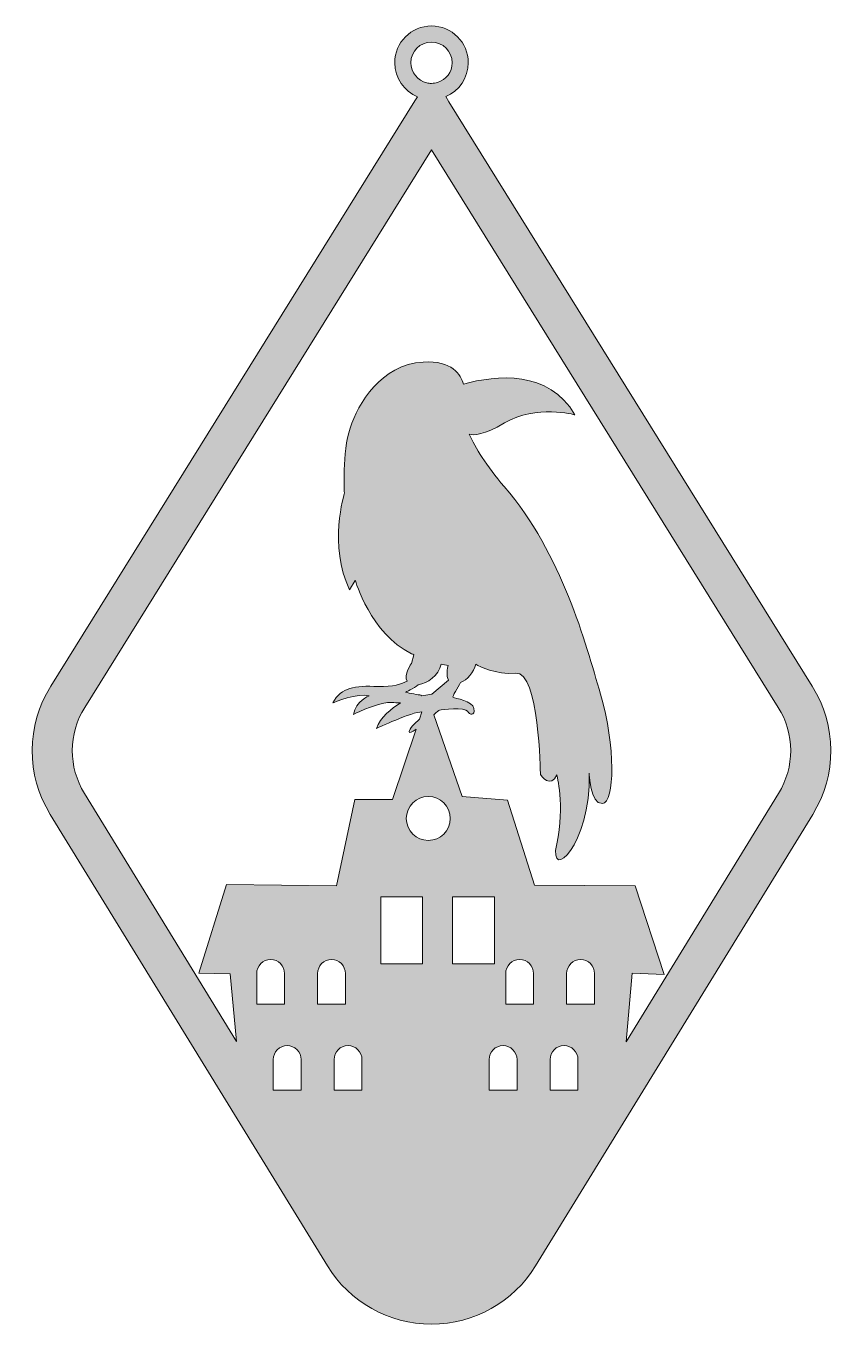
# Model space of a CAD drawing. Extents: x 679 to 2322, y -2816 to -184.
import ezdxf

# ---------------------------------------------------------------- set-up
doc = ezdxf.new("R2010")
doc.units = 0
doc.header["$MEASUREMENT"] = 0
doc.layers.add('Layer 1', color=7, linetype='Continuous')

msp = doc.modelspace()

# ---------------------------------------------------------------- hatches: boundary and pattern name
at = {"layer": 'Layer 1', "true_color": 0x6870b5}
h = msp.add_hatch(color=173, dxfattribs=at)
h.dxf.hatch_style = 2
edge = h.paths.add_edge_path()
edge.add_spline(control_points=[(2272, -1522.4), (2272, -1522.4), (1535.8, -338), (1535.8, -338), (1535.8, -338), (1529.5, -327.2), (1529.5, -327.2), (1556.2, -315.8), (1575, -289.3), (1575, -258.4), (1575, -217.3), (1541.6, -183.9), (1500.4, -183.9), (1459.2, -183.9), (1425.9, -217.3), (1425.9, -258.4), (1425.9, -289.6), (1444.9, -316.3), (1472.1, -327.4), (1472.1, -327.4), (1466.6, -335.5), (1466.6, -335.5), (1466.6, -335.5), (728.9, -1522.4), (728.9, -1522.4), (679.1, -1602.5), (678.8, -1702.2), (728.1, -1782.6), (728.1, -1782.6), (1289.4, -2697.5), (1289.4, -2697.5), (1334.8, -2771.4), (1413.7, -2815.6), (1500.4, -2815.6), (1587.2, -2815.6), (1666.1, -2771.4), (1711.5, -2697.5), (1711.5, -2697.5), (2272.8, -1782.6), (2272.8, -1782.6), (2322.1, -1702.2), (2321.8, -1602.5), (2272, -1522.4)], knot_values=[0, 0, 0, 0, 1, 1, 1, 2, 2, 2, 3, 3, 3, 4, 4, 4, 5, 5, 5, 6, 6, 6, 7, 7, 7, 8, 8, 8, 9, 9, 9, 10, 10, 10, 11, 11, 11, 12, 12, 12, 13, 13, 13, 14, 14, 14, 14], degree=3, periodic=1)
edge = h.paths.add_edge_path()
edge.add_spline(control_points=[(1458.6, -258.4), (1458.6, -235.3), (1477.3, -216.5), (1500.4, -216.5), (1523.6, -216.5), (1542.3, -235.3), (1542.3, -258.4), (1542.3, -277.3), (1529.8, -293.2), (1512.6, -298.5), (1508.8, -299.6), (1504.6, -300.3), (1500.4, -300.3), (1497.2, -300.3), (1494, -299.9), (1490.9, -299.1), (1472.4, -294.9), (1458.6, -278.3), (1458.6, -258.4)], knot_values=[0, 0, 0, 0, 1, 1, 1, 2, 2, 2, 3, 3, 3, 4, 4, 4, 5, 5, 5, 6, 6, 6, 6], degree=3, periodic=1)
edge = h.paths.add_edge_path()
edge.add_spline(control_points=[(1236.3, -2341.3), (1236.3, -2341.3), (1179.8, -2341.3), (1179.8, -2341.3), (1179.8, -2341.3), (1179.8, -2279.3), (1179.8, -2279.3), (1179.8, -2263.7), (1192.4, -2251.1), (1208, -2251.1), (1223.5, -2251.1), (1236.3, -2263.7), (1236.3, -2279.3), (1236.3, -2279.3), (1236.3, -2341.3), (1236.3, -2341.3)], knot_values=[0, 0, 0, 0, 1, 1, 1, 2, 2, 2, 3, 3, 3, 4, 4, 4, 5, 5, 5, 5], degree=3, periodic=1)
edge = h.paths.add_edge_path()
edge.add_spline(control_points=[(1146.3, -2167), (1146.3, -2167), (1146.3, -2104.8), (1146.3, -2104.8), (1146.3, -2089.4), (1158.9, -2076.6), (1174.5, -2076.6), (1190, -2076.6), (1202.7, -2089.4), (1202.7, -2104.8), (1202.7, -2104.8), (1202.7, -2167), (1202.7, -2167), (1202.7, -2167), (1146.3, -2167), (1146.3, -2167)], knot_values=[0, 0, 0, 0, 1, 1, 1, 2, 2, 2, 3, 3, 3, 4, 4, 4, 5, 5, 5, 5], degree=3, periodic=1)
edge = h.paths.add_edge_path()
edge.add_spline(control_points=[(1269.7, -2167), (1269.7, -2167), (1269.7, -2104.8), (1269.7, -2104.8), (1269.7, -2089.4), (1282.2, -2076.6), (1297.9, -2076.6), (1313.5, -2076.6), (1326, -2089.4), (1326, -2104.8), (1326, -2104.8), (1326, -2167), (1326, -2167), (1326, -2167), (1269.7, -2167), (1269.7, -2167)], knot_values=[0, 0, 0, 0, 1, 1, 1, 2, 2, 2, 3, 3, 3, 4, 4, 4, 5, 5, 5, 5], degree=3, periodic=1)
edge = h.paths.add_edge_path()
edge.add_spline(control_points=[(1359.6, -2341.3), (1359.6, -2341.3), (1303.2, -2341.3), (1303.2, -2341.3), (1303.2, -2341.3), (1303.2, -2279.3), (1303.2, -2279.3), (1303.2, -2263.7), (1315.7, -2251.1), (1331.4, -2251.1), (1347, -2251.1), (1359.6, -2263.7), (1359.6, -2279.3), (1359.6, -2279.3), (1359.6, -2341.3), (1359.6, -2341.3)], knot_values=[0, 0, 0, 0, 1, 1, 1, 2, 2, 2, 3, 3, 3, 4, 4, 4, 5, 5, 5, 5], degree=3, periodic=1)
h.paths.add_polyline_path([(1482.3, -2085.2), (1397.5, -2085.2), (1397.5, -1949.6), (1482.3, -1949.6)])
edge = h.paths.add_edge_path()
edge.add_spline(control_points=[(1493.9, -1835.1), (1469.4, -1835.1), (1449.4, -1815.3), (1449.4, -1790.6), (1449.4, -1766.1), (1469.4, -1746.1), (1493.9, -1746.1), (1518.6, -1746.1), (1538.6, -1766.1), (1538.6, -1790.6), (1538.6, -1815.3), (1518.6, -1835.1), (1493.9, -1835.1)], knot_values=[0, 0, 0, 0, 1, 1, 1, 2, 2, 2, 3, 3, 3, 4, 4, 4, 4], degree=3, periodic=1)
edge = h.paths.add_edge_path()
edge.add_spline(control_points=[(1534.7, -1510.4), (1534.7, -1510.4), (1500.9, -1538.9), (1500.9, -1538.9), (1500.9, -1538.9), (1480.7, -1542.2), (1480.7, -1542.2), (1479.9, -1540.9), (1478.7, -1539.9), (1476.8, -1539.9), (1470, -1539.9), (1447.9, -1534.6), (1447.9, -1534.6), (1447.9, -1534.6), (1464.9, -1526.9), (1473.4, -1519.4), (1492.6, -1517), (1515.2, -1500.9), (1519.8, -1477.8), (1524.8, -1478.9), (1529.5, -1479.7), (1533.9, -1480.3), (1532.7, -1485.9), (1529.9, -1501.1), (1534.7, -1510.4)], knot_values=[0, 0, 0, 0, 1, 1, 1, 2, 2, 2, 3, 3, 3, 4, 4, 4, 5, 5, 5, 6, 6, 6, 7, 7, 7, 8, 8, 8, 8], degree=3, periodic=1)
edge = h.paths.add_edge_path()
edge.add_spline(control_points=[(1673.7, -2341.3), (1673.7, -2341.3), (1617.3, -2341.3), (1617.3, -2341.3), (1617.3, -2341.3), (1617.3, -2279.3), (1617.3, -2279.3), (1617.3, -2263.7), (1630, -2251.1), (1645.5, -2251.1), (1661.1, -2251.1), (1673.7, -2263.7), (1673.7, -2279.3), (1673.7, -2279.3), (1673.7, -2341.3), (1673.7, -2341.3)], knot_values=[0, 0, 0, 0, 1, 1, 1, 2, 2, 2, 3, 3, 3, 4, 4, 4, 5, 5, 5, 5], degree=3, periodic=1)
h.paths.add_polyline_path([(1543.2, -2085.2), (1543.2, -1949.6), (1628.1, -1949.6), (1628.1, -2085.2)])
edge = h.paths.add_edge_path()
edge.add_spline(control_points=[(1707.2, -2167), (1707.2, -2167), (1650.8, -2167), (1650.8, -2167), (1650.8, -2167), (1650.8, -2104.8), (1650.8, -2104.8), (1650.8, -2089.4), (1663.5, -2076.6), (1679, -2076.6), (1694.7, -2076.6), (1707.2, -2089.4), (1707.2, -2104.8), (1707.2, -2104.8), (1707.2, -2167), (1707.2, -2167)], knot_values=[0, 0, 0, 0, 1, 1, 1, 2, 2, 2, 3, 3, 3, 4, 4, 4, 5, 5, 5, 5], degree=3, periodic=1)
edge = h.paths.add_edge_path()
edge.add_spline(control_points=[(1797.2, -2341.3), (1797.2, -2341.3), (1740.7, -2341.3), (1740.7, -2341.3), (1740.7, -2341.3), (1740.7, -2279.3), (1740.7, -2279.3), (1740.7, -2263.7), (1753.3, -2251.1), (1769, -2251.1), (1784.4, -2251.1), (1797.2, -2263.7), (1797.2, -2279.3), (1797.2, -2279.3), (1797.2, -2341.3), (1797.2, -2341.3)], knot_values=[0, 0, 0, 0, 1, 1, 1, 2, 2, 2, 3, 3, 3, 4, 4, 4, 5, 5, 5, 5], degree=3, periodic=1)
edge = h.paths.add_edge_path()
edge.add_spline(control_points=[(1830.7, -2167), (1830.7, -2167), (1774.3, -2167), (1774.3, -2167), (1774.3, -2167), (1774.3, -2104.8), (1774.3, -2104.8), (1774.3, -2089.4), (1786.9, -2076.6), (1802.5, -2076.6), (1818, -2076.6), (1830.7, -2089.4), (1830.7, -2104.8), (1830.7, -2104.8), (1830.7, -2167), (1830.7, -2167)], knot_values=[0, 0, 0, 0, 1, 1, 1, 2, 2, 2, 3, 3, 3, 4, 4, 4, 5, 5, 5, 5], degree=3, periodic=1)
edge = h.paths.add_edge_path()
edge.add_spline(control_points=[(2203.5, -1740.1), (2203.5, -1740.1), (1894.9, -2243.2), (1894.9, -2243.2), (1894.9, -2243.2), (1907, -2103.9), (1907, -2103.9), (1907, -2103.9), (1971.6, -2106.8), (1971.6, -2106.8), (1971.6, -2106.8), (1912.8, -1927.2), (1912.8, -1927.2), (1912.8, -1927.2), (1708.8, -1925.7), (1708.8, -1925.7), (1708.8, -1925.7), (1654.2, -1753.4), (1654.2, -1753.4), (1654.2, -1753.4), (1562.3, -1746.1), (1562.3, -1746.1), (1562.3, -1746.1), (1505, -1580.4), (1505, -1580.4), (1511.2, -1575), (1515.8, -1571.1), (1516.8, -1570.8), (1520.7, -1569.3), (1568.9, -1565.4), (1573.2, -1573.2), (1577.6, -1580.9), (1588.7, -1583.3), (1586.3, -1567.9), (1583.8, -1552.4), (1547.7, -1546.6), (1544.3, -1545.2), (1541.7, -1544.1), (1553.9, -1524), (1559.5, -1515.1), (1572.7, -1509.4), (1585.7, -1494.9), (1590.1, -1477.9), (1598.1, -1482.6), (1629.6, -1499.3), (1671.1, -1496), (1719.4, -1492.1), (1720.3, -1698.5), (1721.3, -1701.4), (1722.3, -1704.3), (1742.5, -1730.4), (1754.1, -1702.4), (1754.1, -1702.4), (1771.4, -1762.2), (1754.1, -1842.3), (1736.7, -1922.3), (1824.5, -1845.2), (1819.7, -1698.5), (1819.7, -1698.5), (1821.6, -1762.2), (1846.7, -1760.3), (1871.8, -1758.3), (1873.7, -1643.6), (1842.8, -1538.4), (1812, -1433.3), (1765.7, -1255.8), (1648, -1117.9), (1611, -1074.6), (1589.4, -1039.4), (1577, -1011.5), (1585.9, -1014.1), (1606.2, -1013.7), (1648.6, -988.7), (1712.9, -950.7), (1790.7, -972.3), (1790.7, -972.3), (1739.1, -880.5), (1631.2, -892), (1565.3, -909.8), (1560, -891.1), (1542.3, -861.7), (1483.4, -865.2), (1397.9, -870.4), (1351.6, -950.1), (1335.5, -999), (1319.4, -1047.8), (1323.9, -1131.4), (1323.9, -1131.4), (1323.9, -1131.4), (1291.1, -1237.5), (1334.5, -1327.2), (1334.5, -1327.2), (1346.1, -1307.9), (1346.1, -1307.9), (1346.1, -1307.9), (1377, -1415.9), (1459.9, -1456.5), (1461.5, -1457.2), (1463.1, -1458), (1464.7, -1458.7), (1464.7, -1458.7), (1459.9, -1476.2), (1459.9, -1476.2), (1459.9, -1476.2), (1442.7, -1499.8), (1450.9, -1512.4), (1440.5, -1517.8), (1422, -1524.1), (1392.9, -1523), (1343.2, -1521.1), (1318.6, -1524.4), (1300.3, -1556.3), (1301.7, -1555.7), (1353.1, -1534.7), (1374.1, -1541.8), (1374.1, -1541.8), (1346.8, -1552.3), (1342.1, -1579.7), (1350.9, -1575.5), (1400.1, -1552.2), (1419.9, -1555.3), (1425, -1556.1), (1431.1, -1556.3), (1437.5, -1556.2), (1420.6, -1567.1), (1395.6, -1586.4), (1389, -1607.9), (1389, -1607.9), (1462.3, -1573.9), (1480.9, -1574.6), (1480.9, -1574.6), (1475.9, -1589.6), (1475.9, -1589.6), (1467, -1598.2), (1455.1, -1608.4), (1455.1, -1614.6), (1455.1, -1618.5), (1461, -1615.5), (1469.1, -1609.7), (1469.1, -1609.7), (1421.4, -1751.9), (1421.4, -1751.9), (1421.4, -1751.9), (1345.3, -1751.9), (1345.3, -1751.9), (1345.3, -1751.9), (1307.8, -1927.2), (1307.8, -1927.2), (1307.8, -1927.2), (1085.2, -1924.3), (1085.2, -1924.3), (1085.2, -1924.3), (1029.3, -2103.9), (1029.3, -2103.9), (1029.3, -2103.9), (1092.5, -2105.3), (1092.5, -2105.3), (1092.5, -2105.3), (1105.6, -2242.6), (1105.6, -2242.6), (1105.6, -2242.6), (797.4, -1740.1), (797.4, -1740.1), (764.3, -1686.1), (764.4, -1619.1), (797.9, -1565.3), (797.9, -1565.3), (1500.4, -434.9), (1500.4, -434.9), (1500.4, -434.9), (2203, -1565.3), (2203, -1565.3), (2236.5, -1619.1), (2236.6, -1686.1), (2203.5, -1740.1)], knot_values=[0, 0, 0, 0, 1, 1, 1, 2, 2, 2, 3, 3, 3, 4, 4, 4, 5, 5, 5, 6, 6, 6, 7, 7, 7, 8, 8, 8, 9, 9, 9, 10, 10, 10, 11, 11, 11, 12, 12, 12, 13, 13, 13, 14, 14, 14, 15, 15, 15, 16, 16, 16, 17, 17, 17, 18, 18, 18, 19, 19, 19, 20, 20, 20, 21, 21, 21, 22, 22, 22, 23, 23, 23, 24, 24, 24, 25, 25, 25, 26, 26, 26, 27, 27, 27, 28, 28, 28, 29, 29, 29, 30, 30, 30, 31, 31, 31, 32, 32, 32, 33, 33, 33, 34, 34, 34, 35, 35, 35, 36, 36, 36, 37, 37, 37, 38, 38, 38, 39, 39, 39, 40, 40, 40, 41, 41, 41, 42, 42, 42, 43, 43, 43, 44, 44, 44, 45, 45, 45, 46, 46, 46, 47, 47, 47, 48, 48, 48, 49, 49, 49, 50, 50, 50, 51, 51, 51, 52, 52, 52, 53, 53, 53, 54, 54, 54, 55, 55, 55, 56, 56, 56, 57, 57, 57, 58, 58, 58, 58], degree=3, periodic=1)

# ---------------------------------------------------------------- linework, layer by layer
at = {"layer": 'Layer 1', "lineweight": 0}
for points in [[(1482.3, -2085.2), (1397.5, -2085.2), (1397.5, -1949.6), (1482.3, -1949.6), (1482.3, -2085.2)], [(1543.2, -2085.2), (1543.2, -1949.6), (1628.1, -1949.6), (1628.1, -2085.2), (1543.2, -2085.2)]]:
    msp.add_lwpolyline(points, dxfattribs=at)
for points, knots in [([(2272, -1522.4), (2272, -1522.4), (1535.8, -338), (1535.8, -338), (1535.8, -338), (1529.5, -327.2), (1529.5, -327.2), (1556.2, -315.8), (1575, -289.3), (1575, -258.4), (1575, -217.3), (1541.6, -183.9), (1500.4, -183.9), (1459.2, -183.9), (1425.9, -217.3), (1425.9, -258.4), (1425.9, -289.6), (1444.9, -316.3), (1472.1, -327.4), (1472.1, -327.4), (1466.6, -335.5), (1466.6, -335.5), (1466.6, -335.5), (728.9, -1522.4), (728.9, -1522.4), (679.1, -1602.5), (678.8, -1702.2), (728.1, -1782.6), (728.1, -1782.6), (1289.4, -2697.5), (1289.4, -2697.5), (1334.8, -2771.4), (1413.7, -2815.6), (1500.4, -2815.6), (1587.2, -2815.6), (1666.1, -2771.4), (1711.5, -2697.5), (1711.5, -2697.5), (2272.8, -1782.6), (2272.8, -1782.6), (2322.1, -1702.2), (2321.8, -1602.5), (2272, -1522.4)], [0, 0, 0, 0, 1, 1, 1, 2, 2, 2, 3, 3, 3, 4, 4, 4, 5, 5, 5, 6, 6, 6, 7, 7, 7, 8, 8, 8, 9, 9, 9, 10, 10, 10, 11, 11, 11, 12, 12, 12, 13, 13, 13, 14, 14, 14, 14]), ([(1458.6, -258.4), (1458.6, -235.3), (1477.3, -216.5), (1500.4, -216.5), (1523.6, -216.5), (1542.3, -235.3), (1542.3, -258.4), (1542.3, -277.3), (1529.8, -293.2), (1512.6, -298.5), (1508.8, -299.6), (1504.6, -300.3), (1500.4, -300.3), (1497.2, -300.3), (1494, -299.9), (1490.9, -299.1), (1472.4, -294.9), (1458.6, -278.3), (1458.6, -258.4)], [0, 0, 0, 0, 1, 1, 1, 2, 2, 2, 3, 3, 3, 4, 4, 4, 5, 5, 5, 6, 6, 6, 6]), ([(2203.5, -1740.1), (2203.5, -1740.1), (1894.9, -2243.2), (1894.9, -2243.2), (1894.9, -2243.2), (1907, -2103.9), (1907, -2103.9), (1907, -2103.9), (1971.6, -2106.8), (1971.6, -2106.8), (1971.6, -2106.8), (1912.8, -1927.2), (1912.8, -1927.2), (1912.8, -1927.2), (1708.8, -1925.7), (1708.8, -1925.7), (1708.8, -1925.7), (1654.2, -1753.4), (1654.2, -1753.4), (1654.2, -1753.4), (1562.3, -1746.1), (1562.3, -1746.1), (1562.3, -1746.1), (1505, -1580.4), (1505, -1580.4), (1511.2, -1575), (1515.8, -1571.1), (1516.8, -1570.8), (1520.7, -1569.3), (1568.9, -1565.4), (1573.2, -1573.2), (1577.6, -1580.9), (1588.7, -1583.3), (1586.3, -1567.9), (1583.8, -1552.4), (1547.7, -1546.6), (1544.3, -1545.2), (1541.7, -1544.1), (1553.9, -1524), (1559.5, -1515.1), (1572.7, -1509.4), (1585.7, -1494.9), (1590.1, -1477.9), (1598.1, -1482.6), (1629.6, -1499.3), (1671.1, -1496), (1719.4, -1492.1), (1720.3, -1698.5), (1721.3, -1701.4), (1722.3, -1704.3), (1742.5, -1730.4), (1754.1, -1702.4), (1754.1, -1702.4), (1771.4, -1762.2), (1754.1, -1842.3), (1736.7, -1922.3), (1824.5, -1845.2), (1819.7, -1698.5), (1819.7, -1698.5), (1821.6, -1762.2), (1846.7, -1760.3), (1871.8, -1758.3), (1873.7, -1643.6), (1842.8, -1538.4), (1812, -1433.3), (1765.7, -1255.8), (1648, -1117.9), (1611, -1074.6), (1589.4, -1039.4), (1577, -1011.5), (1585.9, -1014.1), (1606.2, -1013.7), (1648.6, -988.7), (1712.9, -950.7), (1790.7, -972.3), (1790.7, -972.3), (1739.1, -880.5), (1631.2, -892), (1565.3, -909.8), (1560, -891.1), (1542.3, -861.7), (1483.4, -865.2), (1397.9, -870.4), (1351.6, -950.1), (1335.5, -999), (1319.4, -1047.8), (1323.9, -1131.4), (1323.9, -1131.4), (1323.9, -1131.4), (1291.1, -1237.5), (1334.5, -1327.2), (1334.5, -1327.2), (1346.1, -1307.9), (1346.1, -1307.9), (1346.1, -1307.9), (1377, -1415.9), (1459.9, -1456.5), (1461.5, -1457.2), (1463.1, -1458), (1464.7, -1458.7), (1464.7, -1458.7), (1459.9, -1476.2), (1459.9, -1476.2), (1459.9, -1476.2), (1442.7, -1499.8), (1450.9, -1512.4), (1440.5, -1517.8), (1422, -1524.1), (1392.9, -1523), (1343.2, -1521.1), (1318.6, -1524.4), (1300.3, -1556.3), (1301.7, -1555.7), (1353.1, -1534.7), (1374.1, -1541.8), (1374.1, -1541.8), (1346.8, -1552.3), (1342.1, -1579.7), (1350.9, -1575.5), (1400.1, -1552.2), (1419.9, -1555.3), (1425, -1556.1), (1431.1, -1556.3), (1437.5, -1556.2), (1420.6, -1567.1), (1395.6, -1586.4), (1389, -1607.9), (1389, -1607.9), (1462.3, -1573.9), (1480.9, -1574.6), (1480.9, -1574.6), (1475.9, -1589.6), (1475.9, -1589.6), (1467, -1598.2), (1455.1, -1608.4), (1455.1, -1614.6), (1455.1, -1618.5), (1461, -1615.5), (1469.1, -1609.7), (1469.1, -1609.7), (1421.4, -1751.9), (1421.4, -1751.9), (1421.4, -1751.9), (1345.3, -1751.9), (1345.3, -1751.9), (1345.3, -1751.9), (1307.8, -1927.2), (1307.8, -1927.2), (1307.8, -1927.2), (1085.2, -1924.3), (1085.2, -1924.3), (1085.2, -1924.3), (1029.3, -2103.9), (1029.3, -2103.9), (1029.3, -2103.9), (1092.5, -2105.3), (1092.5, -2105.3), (1092.5, -2105.3), (1105.6, -2242.6), (1105.6, -2242.6), (1105.6, -2242.6), (797.4, -1740.1), (797.4, -1740.1), (764.3, -1686.1), (764.4, -1619.1), (797.9, -1565.3), (797.9, -1565.3), (1500.4, -434.9), (1500.4, -434.9), (1500.4, -434.9), (2203, -1565.3), (2203, -1565.3), (2236.5, -1619.1), (2236.6, -1686.1), (2203.5, -1740.1)], [0, 0, 0, 0, 1, 1, 1, 2, 2, 2, 3, 3, 3, 4, 4, 4, 5, 5, 5, 6, 6, 6, 7, 7, 7, 8, 8, 8, 9, 9, 9, 10, 10, 10, 11, 11, 11, 12, 12, 12, 13, 13, 13, 14, 14, 14, 15, 15, 15, 16, 16, 16, 17, 17, 17, 18, 18, 18, 19, 19, 19, 20, 20, 20, 21, 21, 21, 22, 22, 22, 23, 23, 23, 24, 24, 24, 25, 25, 25, 26, 26, 26, 27, 27, 27, 28, 28, 28, 29, 29, 29, 30, 30, 30, 31, 31, 31, 32, 32, 32, 33, 33, 33, 34, 34, 34, 35, 35, 35, 36, 36, 36, 37, 37, 37, 38, 38, 38, 39, 39, 39, 40, 40, 40, 41, 41, 41, 42, 42, 42, 43, 43, 43, 44, 44, 44, 45, 45, 45, 46, 46, 46, 47, 47, 47, 48, 48, 48, 49, 49, 49, 50, 50, 50, 51, 51, 51, 52, 52, 52, 53, 53, 53, 54, 54, 54, 55, 55, 55, 56, 56, 56, 57, 57, 57, 58, 58, 58, 58]), ([(1534.7, -1510.4), (1534.7, -1510.4), (1500.9, -1538.9), (1500.9, -1538.9), (1500.9, -1538.9), (1480.7, -1542.2), (1480.7, -1542.2), (1479.9, -1540.9), (1478.7, -1539.9), (1476.8, -1539.9), (1470, -1539.9), (1447.9, -1534.6), (1447.9, -1534.6), (1447.9, -1534.6), (1464.9, -1526.9), (1473.4, -1519.4), (1492.6, -1517), (1515.2, -1500.9), (1519.8, -1477.8), (1524.8, -1478.9), (1529.5, -1479.7), (1533.9, -1480.3), (1532.7, -1485.9), (1529.9, -1501.1), (1534.7, -1510.4)], [0, 0, 0, 0, 1, 1, 1, 2, 2, 2, 3, 3, 3, 4, 4, 4, 5, 5, 5, 6, 6, 6, 7, 7, 7, 8, 8, 8, 8]), ([(1493.9, -1835.1), (1469.4, -1835.1), (1449.4, -1815.3), (1449.4, -1790.6), (1449.4, -1766.1), (1469.4, -1746.1), (1493.9, -1746.1), (1518.6, -1746.1), (1538.6, -1766.1), (1538.6, -1790.6), (1538.6, -1815.3), (1518.6, -1835.1), (1493.9, -1835.1)], [0, 0, 0, 0, 1, 1, 1, 2, 2, 2, 3, 3, 3, 4, 4, 4, 4]), ([(1146.3, -2167), (1146.3, -2167), (1146.3, -2104.8), (1146.3, -2104.8), (1146.3, -2089.4), (1158.9, -2076.6), (1174.5, -2076.6), (1190, -2076.6), (1202.7, -2089.4), (1202.7, -2104.8), (1202.7, -2104.8), (1202.7, -2167), (1202.7, -2167), (1202.7, -2167), (1146.3, -2167), (1146.3, -2167)], [0, 0, 0, 0, 1, 1, 1, 2, 2, 2, 3, 3, 3, 4, 4, 4, 5, 5, 5, 5]), ([(1269.7, -2167), (1269.7, -2167), (1269.7, -2104.8), (1269.7, -2104.8), (1269.7, -2089.4), (1282.2, -2076.6), (1297.9, -2076.6), (1313.5, -2076.6), (1326, -2089.4), (1326, -2104.8), (1326, -2104.8), (1326, -2167), (1326, -2167), (1326, -2167), (1269.7, -2167), (1269.7, -2167)], [0, 0, 0, 0, 1, 1, 1, 2, 2, 2, 3, 3, 3, 4, 4, 4, 5, 5, 5, 5]), ([(1707.2, -2167), (1707.2, -2167), (1650.8, -2167), (1650.8, -2167), (1650.8, -2167), (1650.8, -2104.8), (1650.8, -2104.8), (1650.8, -2089.4), (1663.5, -2076.6), (1679, -2076.6), (1694.7, -2076.6), (1707.2, -2089.4), (1707.2, -2104.8), (1707.2, -2104.8), (1707.2, -2167), (1707.2, -2167)], [0, 0, 0, 0, 1, 1, 1, 2, 2, 2, 3, 3, 3, 4, 4, 4, 5, 5, 5, 5]), ([(1830.7, -2167), (1830.7, -2167), (1774.3, -2167), (1774.3, -2167), (1774.3, -2167), (1774.3, -2104.8), (1774.3, -2104.8), (1774.3, -2089.4), (1786.9, -2076.6), (1802.5, -2076.6), (1818, -2076.6), (1830.7, -2089.4), (1830.7, -2104.8), (1830.7, -2104.8), (1830.7, -2167), (1830.7, -2167)], [0, 0, 0, 0, 1, 1, 1, 2, 2, 2, 3, 3, 3, 4, 4, 4, 5, 5, 5, 5]), ([(1236.3, -2341.3), (1236.3, -2341.3), (1179.8, -2341.3), (1179.8, -2341.3), (1179.8, -2341.3), (1179.8, -2279.3), (1179.8, -2279.3), (1179.8, -2263.7), (1192.4, -2251.1), (1208, -2251.1), (1223.5, -2251.1), (1236.3, -2263.7), (1236.3, -2279.3), (1236.3, -2279.3), (1236.3, -2341.3), (1236.3, -2341.3)], [0, 0, 0, 0, 1, 1, 1, 2, 2, 2, 3, 3, 3, 4, 4, 4, 5, 5, 5, 5]), ([(1359.6, -2341.3), (1359.6, -2341.3), (1303.2, -2341.3), (1303.2, -2341.3), (1303.2, -2341.3), (1303.2, -2279.3), (1303.2, -2279.3), (1303.2, -2263.7), (1315.7, -2251.1), (1331.4, -2251.1), (1347, -2251.1), (1359.6, -2263.7), (1359.6, -2279.3), (1359.6, -2279.3), (1359.6, -2341.3), (1359.6, -2341.3)], [0, 0, 0, 0, 1, 1, 1, 2, 2, 2, 3, 3, 3, 4, 4, 4, 5, 5, 5, 5]), ([(1673.7, -2341.3), (1673.7, -2341.3), (1617.3, -2341.3), (1617.3, -2341.3), (1617.3, -2341.3), (1617.3, -2279.3), (1617.3, -2279.3), (1617.3, -2263.7), (1630, -2251.1), (1645.5, -2251.1), (1661.1, -2251.1), (1673.7, -2263.7), (1673.7, -2279.3), (1673.7, -2279.3), (1673.7, -2341.3), (1673.7, -2341.3)], [0, 0, 0, 0, 1, 1, 1, 2, 2, 2, 3, 3, 3, 4, 4, 4, 5, 5, 5, 5]), ([(1797.2, -2341.3), (1797.2, -2341.3), (1740.7, -2341.3), (1740.7, -2341.3), (1740.7, -2341.3), (1740.7, -2279.3), (1740.7, -2279.3), (1740.7, -2263.7), (1753.3, -2251.1), (1769, -2251.1), (1784.4, -2251.1), (1797.2, -2263.7), (1797.2, -2279.3), (1797.2, -2279.3), (1797.2, -2341.3), (1797.2, -2341.3)], [0, 0, 0, 0, 1, 1, 1, 2, 2, 2, 3, 3, 3, 4, 4, 4, 5, 5, 5, 5])]:
    msp.add_open_spline(points, degree=3, knots=knots, dxfattribs=at)

doc.saveas('drawing.dxf')
